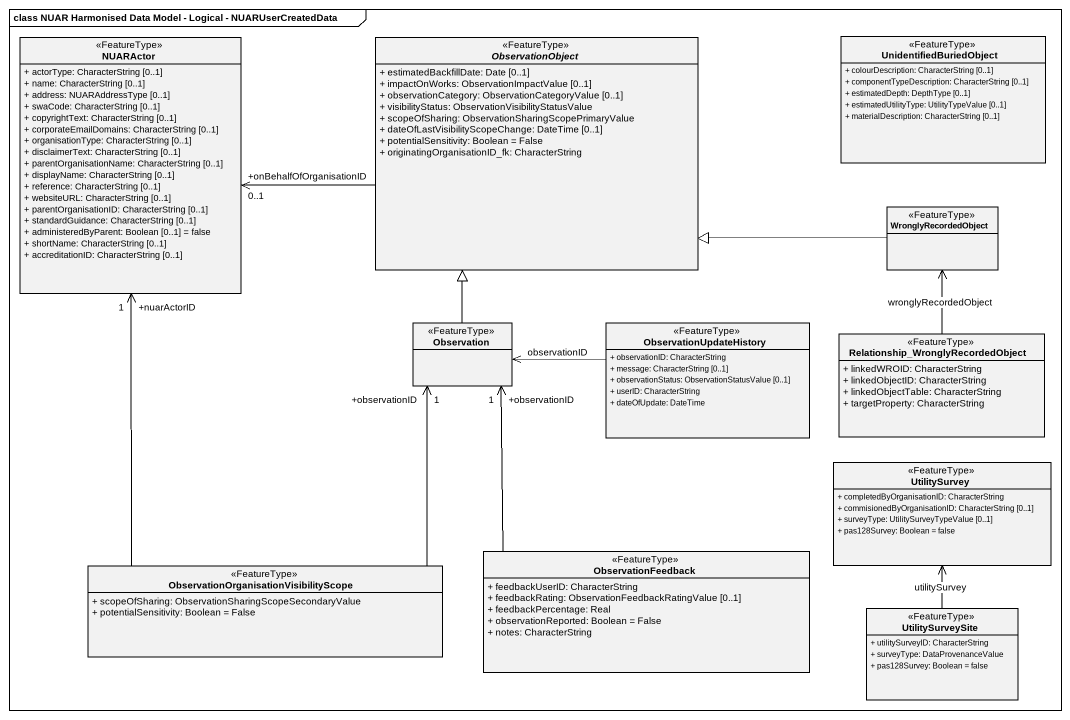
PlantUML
@startuml
mainframe class NUAR Harmonised Data Model - Logical - NUARUserCreatedData
hide circle
hide empty members
skinparam classAttributeIconSize 0
class NUARActor <<FeatureType>> {
  + actorType: CharacterString [0..1]
  + name: CharacterString [0..1]
  + address: NUARAddressType [0..1]
  + swaCode: CharacterString [0..1]
  + copyrightText: CharacterString [0..1]
  + corporateEmailDomains: CharacterString [0..1]
  + organisationType: CharacterString [0..1]
  + disclaimerText: CharacterString [0..1]
  + parentOrganisationName: CharacterString [0..1]
  + displayName: CharacterString [0..1]
  + reference: CharacterString [0..1]
  + websiteURL: CharacterString [0..1]
  + parentOrganisationID: CharacterString [0..1]
  + standardGuidance: CharacterString [0..1]
  + administeredByParent: Boolean [0..1] = false
  + shortName: CharacterString [0..1]
  + accreditationID: CharacterString [0..1]
}
abstract class ObservationObject <<FeatureType>> {
  + estimatedBackfillDate: Date [0..1]
  + impactOnWorks: ObservationImpactValue [0..1]
  + observationCategory: ObservationCategoryValue [0..1]
  + visibilityStatus: ObservationVisibilityStatusValue
  + scopeOfSharing: ObservationSharingScopePrimaryValue
  + dateOfLastVisibilityScopeChange: DateTime [0..1]
  + potentialSensitivity: Boolean = False
  + originatingOrganisationID_fk: CharacterString
}
class UnidentifiedBuriedObject <<FeatureType>> {
  + colourDescription: CharacterString [0..1]
  + componentTypeDescription: CharacterString [0..1]
  + estimatedDepth: DepthType [0..1]
  + estimatedUtilityType: UtilityTypeValue [0..1]
  + materialDescription: CharacterString [0..1]
}
class WronglyRecordedObject <<FeatureType>>
class Observation <<FeatureType>>
class ObservationUpdateHistory <<FeatureType>> {
  + observationID: CharacterString
  + message: CharacterString [0..1]
  + observationStatus: ObservationStatusValue [0..1]
  + userID: CharacterString
  + dateOfUpdate: DateTime
}
class "Relationship_WronglyRecordedObject" as Relationship <<FeatureType>> {
  + linkedWROID: CharacterString
  + linkedObjectID: CharacterString
  + linkedObjectTable: CharacterString
  + targetProperty: CharacterString
}
class UtilitySurvey <<FeatureType>> {
  + completedByOrganisationID: CharacterString
  + commisionedByOrganisationID: CharacterString [0..1]
  + surveyType: UtilitySurveyTypeValue [0..1]
  + pas128Survey: Boolean = false
}
class "ObservationOrganisationVisibilityScope" as ObservationOrganisationVisib <<FeatureType>> {
  + scopeOfSharing: ObservationSharingScopeSecondaryValue
  + potentialSensitivity: Boolean = False
}
class ObservationFeedback <<FeatureType>> {
  + feedbackUserID: CharacterString
  + feedbackRating: ObservationFeedbackRatingValue [0..1]
  + feedbackPercentage: Real
  + observationReported: Boolean = False
  + notes: CharacterString
}
class UtilitySurveySite <<FeatureType>> {
  + utilitySurveyID: CharacterString
  + surveyType: DataProvenanceValue
  + pas128Survey: Boolean = false
}
ObservationObject -left-> "+onBehalfOfOrganisationID\n0..1" NUARActor
WronglyRecordedObject -left-|> ObservationObject
Observation -up-|> ObservationObject
ObservationUpdateHistory -left-> Observation : observationID
Relationship -up-> WronglyRecordedObject : wronglyRecordedObject
ObservationOrganisationVisib -up-> "+nuarActorID\n1" NUARActor
ObservationOrganisationVisib -up-> "+observationID\n1" Observation
ObservationFeedback -up-> "+observationID\n1" Observation
UtilitySurveySite -up-> UtilitySurvey : utilitySurvey
@enduml
